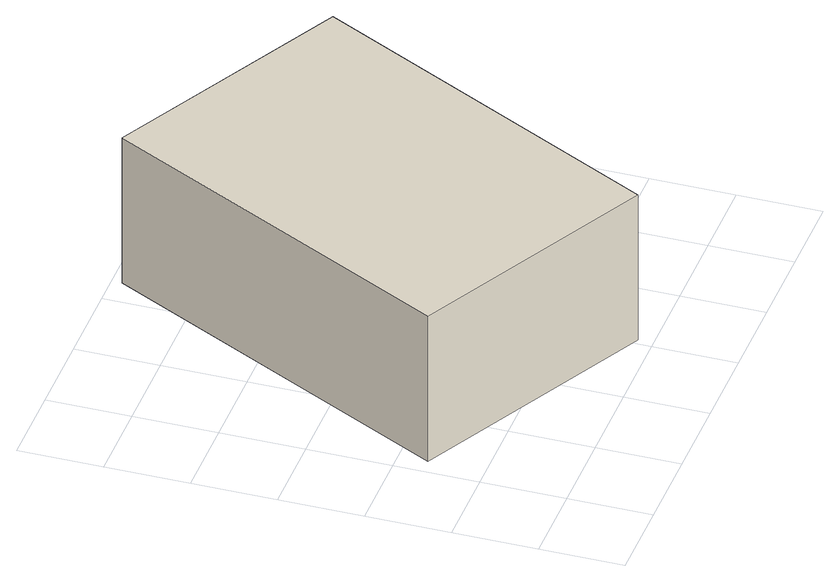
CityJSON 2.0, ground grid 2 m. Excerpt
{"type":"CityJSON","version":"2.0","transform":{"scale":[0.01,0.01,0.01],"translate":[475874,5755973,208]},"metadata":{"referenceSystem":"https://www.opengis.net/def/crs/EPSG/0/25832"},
"CityObjects":{
"building1":{"type":"Building","attributes":{"Gemeindeschluessel":"05766056","BezugspunktDach":"2000","function":"31001_2000","measuredHeight":3.89},"address":[{"country":"Germany"}],"geometry":[{"type":"Solid","lod":"1","boundaries":[[[[0,1,2,3]],[[4,5,6,7]],[[4,7,3,2]],[[5,4,2,1]],[[6,5,1,0]],[[7,6,0,3]]]]}]}
},
"vertices":[
[472,1177,432],[39,333,432],[616,37,432],[1048,879,432],[616,37,42],[39,333,42],[472,1177,42],[1048,879,42]
]}
